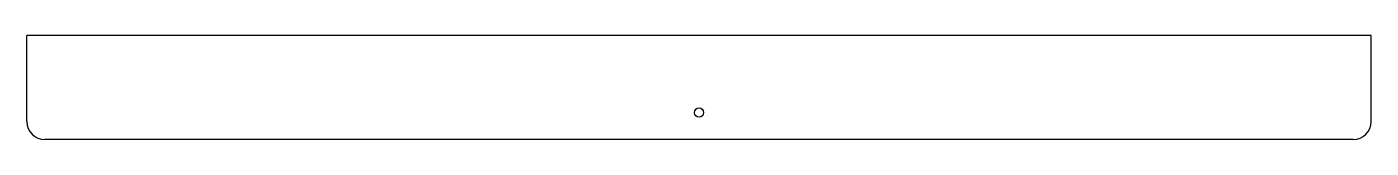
# Model space of a CAD drawing. Header units: inches. Extents: x -18.8 to 18.8, y -2 to 0.9.
import ezdxf

# ---------------------------------------------------------------- set-up
doc = ezdxf.new("R2010")
doc.units = ezdxf.units.IN
doc.header["$MEASUREMENT"] = 0

msp = doc.modelspace()

# ---------------------------------------------------------------- linework, layer by layer
at = {"color": 7, "linetype": 'Continuous', "lineweight": 25}
for p, q in [((18.75, 0.898), (-18.75, 0.898)), ((-18.75, -1.5), (-18.75, 0.898)), ((18.75, -1.5), (18.75, 0.898)), ((18.25, -2), (-18.25, -2))]:
    msp.add_line(p, q, dxfattribs=at)
msp.add_circle((0, -1.25), 0.13, dxfattribs=at)
for centre, start, end in [((-18.25, -1.5), 180, 270), ((18.25, -1.5), 270, 0)]:
    msp.add_arc(centre, 0.5, start, end, dxfattribs=at)

doc.saveas('drawing.dxf')
